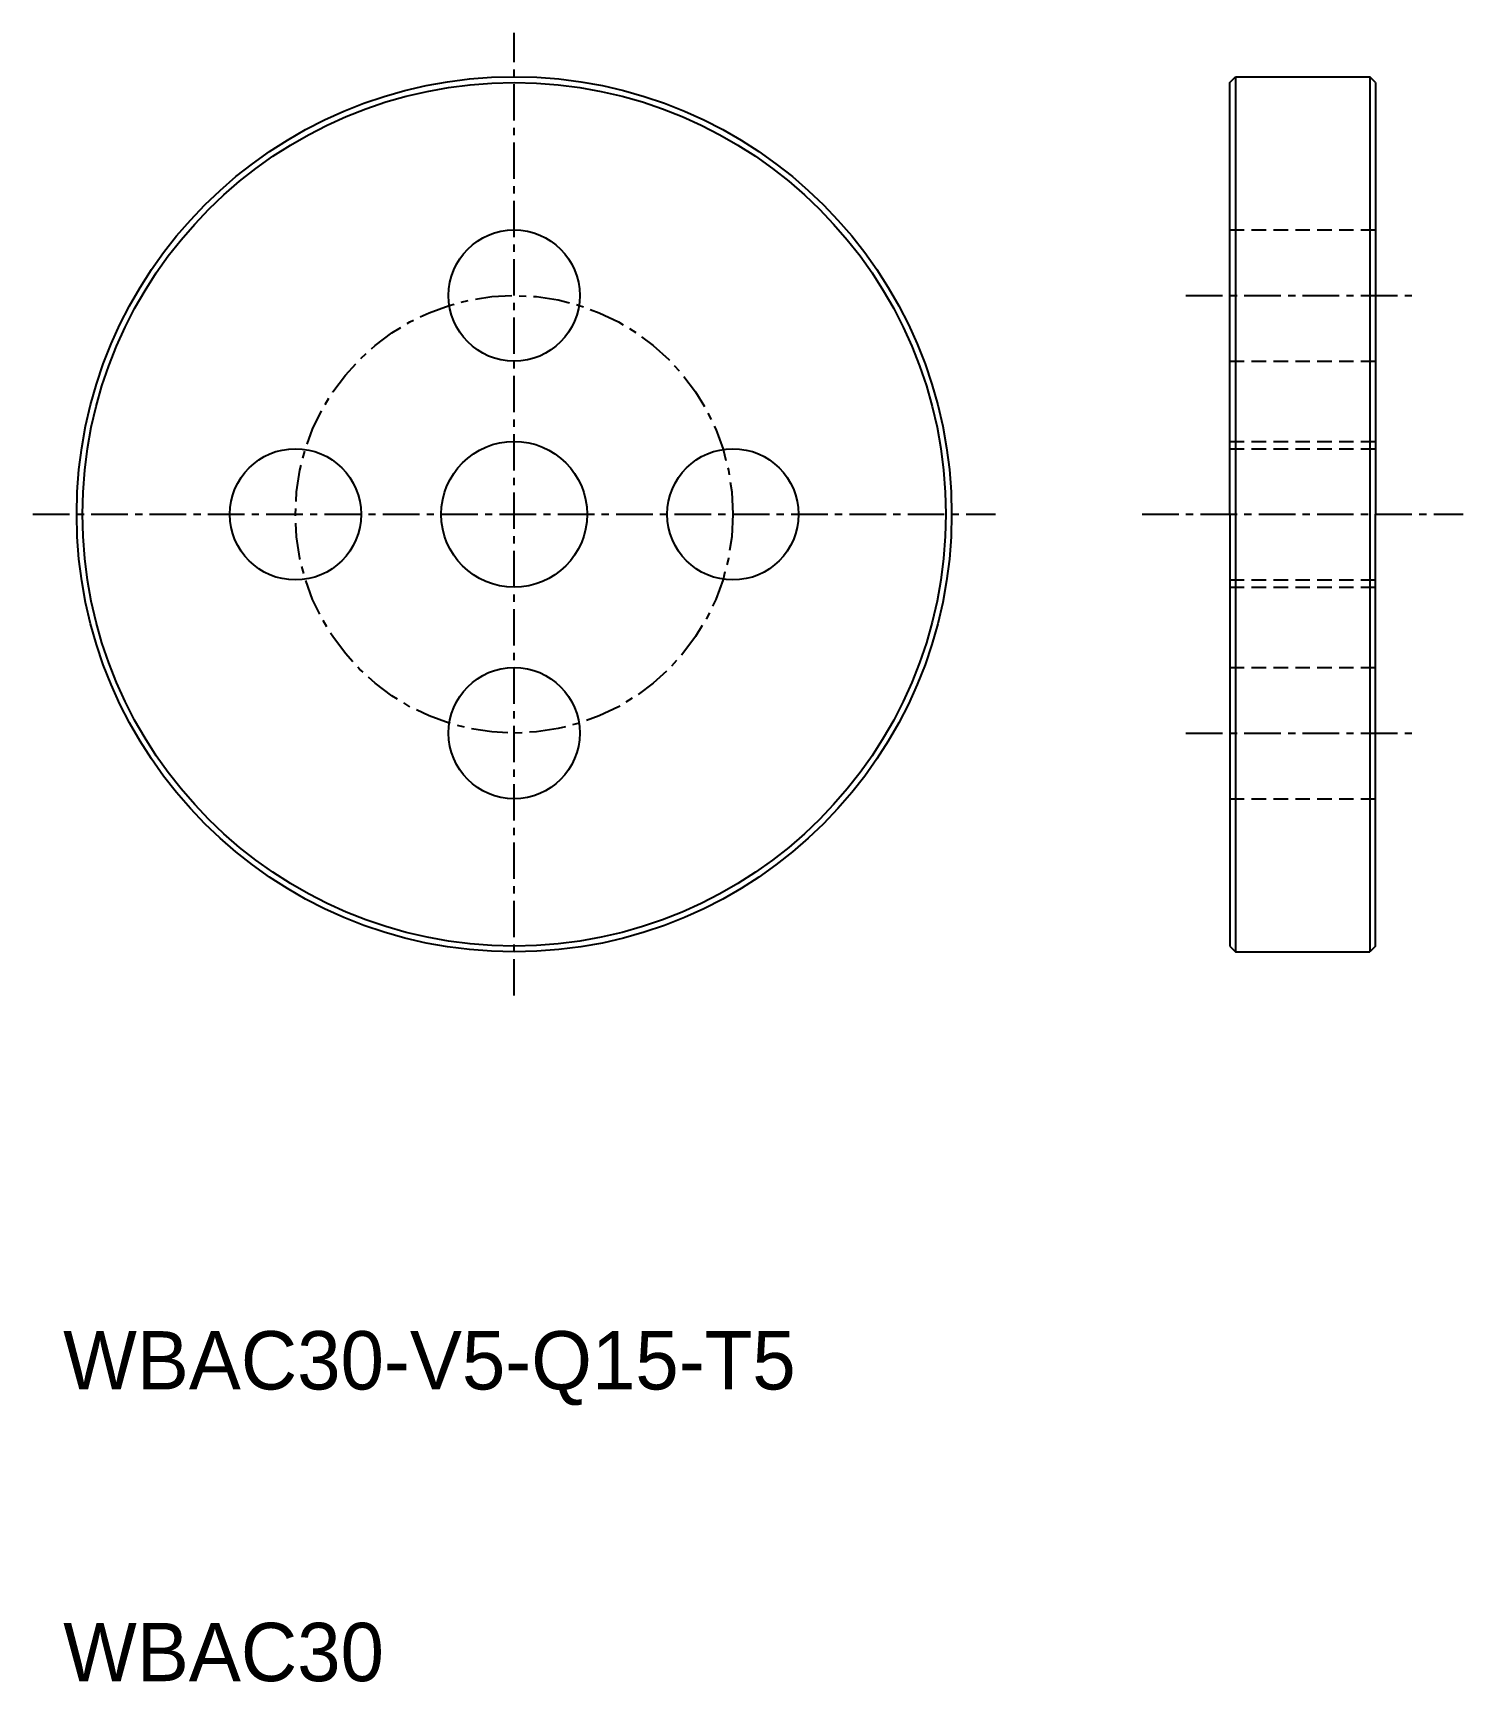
# Model space of a CAD drawing. Extents: x 9 to 58, y 10 to 66.5.
import ezdxf

# ---------------------------------------------------------------- set-up
doc = ezdxf.new("R2010")
doc.units = 0
doc.linetypes.add('CENTER', pattern=[2, 1.25, -0.25, 0.25, -0.25])
doc.linetypes.add('DASHED', pattern=[0.75, 0.5, -0.25])
doc.layers.get('0').update_dxf_attribs({"linetype": 'CONTINUOUS'})
doc.layers.add('CENTER', color=1, linetype='CENTER')

msp = doc.modelspace()

# ---------------------------------------------------------------- linework, layer by layer
for p, q in [((50, 64.8), (50.2, 65)), ((50, 50), (50, 64.8)), ((50.2, 65), (50.2, 35)), ((50.2, 65), (54.8, 65)), ((54.8, 65), (54.8, 35)), ((55, 64.8), (54.8, 65)), ((55, 64.8), (55, 50)), ((50, 50), (50, 35.2)), ((55, 35.2), (55, 50)), ((50, 35.2), (50.2, 35)), ((55, 35.2), (54.8, 35)), ((50.2, 35), (54.8, 35))]:
    msp.add_line(p, q)
at = {"color": 3, "linetype": 'DASHED'}
for p, q in [((50, 59.75), (55, 59.75)), ((50, 55.25), (55, 55.25)), ((50, 52.5), (55, 52.5)), ((50, 52.25), (55, 52.25)), ((50, 47.75), (55, 47.75)), ((50, 47.5), (55, 47.5)), ((50, 44.75), (55, 44.75)), ((50, 40.25), (55, 40.25))]:
    msp.add_line(p, q, dxfattribs=at)
for centre, radius in [((25.464, 50), 15), ((25.464, 50), 14.8), ((25.464, 57.5), 2.25), ((17.964, 50), 2.25), ((25.464, 50), 2.5), ((32.964, 50), 2.25), ((25.464, 42.5), 2.25)]:
    msp.add_circle(centre, radius)
at = {"layer": 'CENTER', "color": 1, "linetype": 'CENTER'}
for p, q in [((25.464, 33.5), (25.464, 66.5)), ((48.5, 57.5), (56.5, 57.5)), ((8.964, 50), (41.964, 50)), ((47, 50), (58, 50)), ((48.5, 42.5), (56.5, 42.5))]:
    msp.add_line(p, q, dxfattribs=at)
msp.add_circle((25.464, 50), 7.5, dxfattribs=at)

# ---------------------------------------------------------------- texts
for s, p in [('WBAC30-V5-Q15-T5', (10, 20)), ('WBAC30', (10, 10))]:
    msp.add_text(s, height=2).set_placement(p)

doc.saveas('drawing.dxf')
